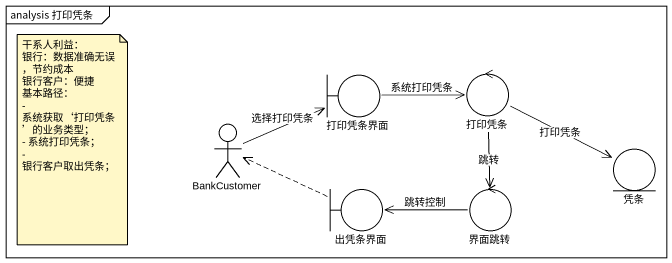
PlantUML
@startuml
mainframe analysis 打印凭条
boundary 打印凭条界面
control 打印凭条
actor BankCustomer
boundary 出凭条界面
control 界面跳转
entity 凭条
打印凭条界面 -right-> 打印凭条 : 系统打印凭条
打印凭条 --> 界面跳转 : 跳转
打印凭条 -right-> 凭条 : 打印凭条
BankCustomer -right-> 打印凭条界面 : 选择打印凭条
出凭条界面 .left.> BankCustomer
界面跳转 -left-> 出凭条界面 : 跳转控制
note as N1
  干系人利益：
  银行：数据准确无误，节约成本
  银行客户：便捷
  基本路径：
  - 系统获取‘打印凭条’的业务类型；
  - 系统打印凭条；
  - 银行客户取出凭条；
end note
@enduml
